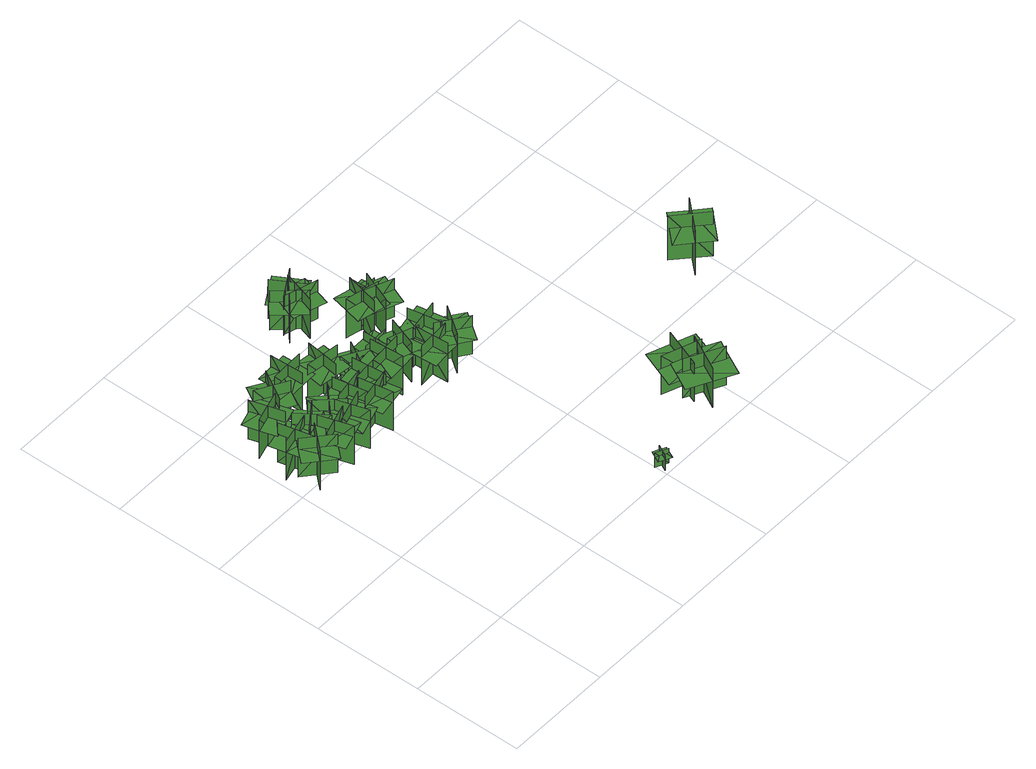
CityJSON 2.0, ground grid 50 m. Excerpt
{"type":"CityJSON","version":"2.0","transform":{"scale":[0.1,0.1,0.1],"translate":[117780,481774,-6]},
"CityObjects":{
"tree1":{"type":"SolitaryVegetationObject","geometry":[{"type":"MultiSurface","lod":"1","boundaries":[[[0,1,2]],[[0,2,3]],[[4,5,6]],[[4,6,7]],[[8,9,10]],[[8,10,11]],[[8,11,12]],[[8,12,13]]]}]},
"tree2":{"type":"SolitaryVegetationObject","geometry":[{"type":"MultiSurface","lod":"1","boundaries":[[[14,15,16]],[[14,16,17]],[[18,19,20]],[[18,20,21]],[[22,23,24]],[[22,24,25]],[[22,25,26]],[[22,26,27]]]}]},
"tree3":{"type":"SolitaryVegetationObject","geometry":[{"type":"MultiSurface","lod":"1","boundaries":[[[28,29,30]],[[28,30,31]],[[32,33,34]],[[32,34,35]],[[36,37,38]],[[36,38,39]],[[36,39,40]],[[36,40,41]]]}]},
"tree4":{"type":"SolitaryVegetationObject","geometry":[{"type":"MultiSurface","lod":"1","boundaries":[[[42,43,44]],[[42,44,45]],[[46,47,48]],[[46,48,49]],[[50,51,52]],[[50,52,53]],[[50,53,54]],[[50,54,55]]]}]},
"tree5":{"type":"SolitaryVegetationObject","geometry":[{"type":"MultiSurface","lod":"1","boundaries":[[[56,57,58]],[[56,58,59]],[[60,61,62]],[[60,62,63]],[[64,65,66]],[[64,66,67]],[[64,67,68]],[[64,68,69]]]}]},
"tree6":{"type":"SolitaryVegetationObject","geometry":[{"type":"MultiSurface","lod":"1","boundaries":[[[70,71,72]],[[70,72,73]],[[74,75,76]],[[74,76,77]],[[78,79,80]],[[78,80,81]],[[78,81,82]],[[78,82,83]]]}]},
"tree7":{"type":"SolitaryVegetationObject","geometry":[{"type":"MultiSurface","lod":"1","boundaries":[[[84,85,86]],[[84,86,87]],[[88,89,90]],[[88,90,91]],[[92,93,94]],[[92,94,95]],[[92,95,96]],[[92,96,97]]]}]},
"tree8":{"type":"SolitaryVegetationObject","geometry":[{"type":"MultiSurface","lod":"1","boundaries":[[[98,99,100]],[[98,100,101]],[[102,103,104]],[[102,104,105]],[[106,107,108]],[[106,108,109]],[[106,109,110]],[[106,110,111]]]}]},
"tree9":{"type":"SolitaryVegetationObject","geometry":[{"type":"MultiSurface","lod":"1","boundaries":[[[112,113,114]],[[112,114,115]],[[116,117,118]],[[116,118,119]],[[120,121,122]],[[120,122,123]],[[120,123,124]],[[120,124,125]]]}]},
"tree10":{"type":"SolitaryVegetationObject","geometry":[{"type":"MultiSurface","lod":"1","boundaries":[[[126,127,128]],[[126,128,129]],[[130,131,132]],[[130,132,133]],[[134,135,136]],[[134,136,137]],[[134,137,138]],[[134,138,139]]]}]},
"tree11":{"type":"SolitaryVegetationObject","geometry":[{"type":"MultiSurface","lod":"1","boundaries":[[[140,141,142]],[[140,142,143]],[[144,145,146]],[[144,146,147]],[[148,149,150]],[[148,150,151]],[[148,151,152]],[[148,152,153]]]}]},
"tree12":{"type":"SolitaryVegetationObject","geometry":[{"type":"MultiSurface","lod":"1","boundaries":[[[154,155,156]],[[154,156,157]],[[158,159,160]],[[158,160,161]],[[162,163,164]],[[162,164,165]],[[162,165,166]],[[162,166,167]]]}]},
"tree13":{"type":"SolitaryVegetationObject","geometry":[{"type":"MultiSurface","lod":"1","boundaries":[[[168,169,170]],[[168,170,171]],[[172,173,174]],[[172,174,175]],[[176,177,178]],[[176,178,179]],[[176,179,180]],[[176,180,181]]]}]},
"tree14":{"type":"SolitaryVegetationObject","geometry":[{"type":"MultiSurface","lod":"1","boundaries":[[[182,183,184]],[[182,184,185]],[[186,187,188]],[[186,188,189]],[[190,191,192]],[[190,192,193]],[[190,193,194]],[[190,194,195]]]}]},
"tree15":{"type":"SolitaryVegetationObject","geometry":[{"type":"MultiSurface","lod":"1","boundaries":[[[196,197,198]],[[196,198,199]],[[200,201,202]],[[200,202,203]],[[204,205,206]],[[204,206,207]],[[204,207,208]],[[204,208,209]]]}]},
"tree16":{"type":"SolitaryVegetationObject","geometry":[{"type":"MultiSurface","lod":"1","boundaries":[[[210,211,212]],[[210,212,213]],[[214,215,216]],[[214,216,217]],[[218,219,220]],[[218,220,221]],[[218,221,222]],[[218,222,223]]]}]},
"tree17":{"type":"SolitaryVegetationObject","geometry":[{"type":"MultiSurface","lod":"1","boundaries":[[[224,225,226]],[[224,226,227]],[[228,229,230]],[[228,230,231]],[[232,233,234]],[[232,234,235]],[[232,235,236]],[[232,236,237]]]}]},
"tree18":{"type":"SolitaryVegetationObject","geometry":[{"type":"MultiSurface","lod":"1","boundaries":[[[238,239,240]],[[238,240,241]],[[242,243,244]],[[242,244,245]],[[246,247,248]],[[246,248,249]],[[246,249,250]],[[246,250,251]]]}]},
"tree19":{"type":"SolitaryVegetationObject","geometry":[{"type":"MultiSurface","lod":"1","boundaries":[[[252,253,254]],[[252,254,255]],[[256,257,258]],[[256,258,259]],[[260,261,262]],[[260,262,263]],[[260,263,264]],[[260,264,265]]]}]},
"tree20":{"type":"SolitaryVegetationObject","geometry":[{"type":"MultiSurface","lod":"1","boundaries":[[[266,267,268]],[[266,268,269]],[[270,271,272]],[[270,272,273]],[[274,275,276]],[[274,276,277]],[[274,277,278]],[[274,278,279]]]}]},
"tree21":{"type":"SolitaryVegetationObject","geometry":[{"type":"MultiSurface","lod":"1","boundaries":[[[280,281,282]],[[280,282,283]],[[284,285,286]],[[284,286,287]],[[288,289,290]],[[288,290,291]],[[288,291,292]],[[288,292,293]]]}]},
"tree22":{"type":"SolitaryVegetationObject","geometry":[{"type":"MultiSurface","lod":"1","boundaries":[[[294,295,296]],[[294,296,297]],[[298,299,300]],[[298,300,301]],[[302,303,304]],[[302,304,305]],[[302,305,306]],[[302,306,307]]]}]},
"tree23":{"type":"SolitaryVegetationObject","geometry":[{"type":"MultiSurface","lod":"1","boundaries":[[[308,309,310]],[[308,310,311]],[[312,313,314]],[[312,314,315]],[[316,317,318]],[[316,318,319]],[[316,319,320]],[[316,320,321]]]}]},
"tree24":{"type":"SolitaryVegetationObject","geometry":[{"type":"MultiSurface","lod":"1","boundaries":[[[322,323,324]],[[322,324,325]],[[326,327,328]],[[326,328,329]],[[330,331,332]],[[330,332,333]],[[330,333,334]],[[330,334,335]]]}]},
"tree25":{"type":"SolitaryVegetationObject","geometry":[{"type":"MultiSurface","lod":"1","boundaries":[[[336,337,338]],[[336,338,339]],[[340,341,342]],[[340,342,343]],[[344,345,346]],[[344,346,347]],[[344,347,348]],[[344,348,349]]]}]},
"tree26":{"type":"SolitaryVegetationObject","geometry":[{"type":"MultiSurface","lod":"1","boundaries":[[[350,351,352]],[[350,352,353]],[[354,355,356]],[[354,356,357]],[[358,359,360]],[[358,360,361]],[[358,361,362]],[[358,362,363]]]}]},
"tree27":{"type":"SolitaryVegetationObject","geometry":[{"type":"MultiSurface","lod":"1","boundaries":[[[364,365,366]],[[364,366,367]],[[368,369,370]],[[368,370,371]],[[372,373,374]],[[372,374,375]],[[372,375,376]],[[372,376,377]]]}]},
"tree28":{"type":"SolitaryVegetationObject","geometry":[{"type":"MultiSurface","lod":"1","boundaries":[[[378,379,380]],[[378,380,381]],[[382,383,384]],[[382,384,385]],[[386,387,388]],[[386,388,389]],[[386,389,390]],[[386,390,391]]]}]},
"tree29":{"type":"SolitaryVegetationObject","geometry":[{"type":"MultiSurface","lod":"1","boundaries":[[[392,393,394]],[[392,394,395]],[[396,397,398]],[[396,398,399]],[[400,401,402]],[[400,402,403]],[[400,403,404]],[[400,404,405]]]}]},
"tree30":{"type":"SolitaryVegetationObject","geometry":[{"type":"MultiSurface","lod":"1","boundaries":[[[406,407,408]],[[406,408,409]],[[410,411,412]],[[410,412,413]],[[414,415,416]],[[414,416,417]],[[414,417,418]],[[414,418,419]]]}]}
},
"vertices":[
[172,1083,15],[69,968,15],[69,968,230],[172,1083,230],[69,1078,15],[185,975,15],[185,975,230],[69,1078,230],[69,1078,170],[18,1020,170],[134,917,170],[185,975,170],[236,1033,170],[121,1136,170],
[82,1191,13],[118,1041,13],[118,1041,229],[82,1191,229],[28,1104,13],[178,1140,13],[178,1140,229],[28,1104,229],[28,1104,168],[46,1028,168],[196,1064,168],[178,1140,168],[160,1215,168],[10,1179,168],
[147,1209,16],[101,1357,16],[101,1357,231],[147,1209,231],[196,1300,16],[47,1255,16],[47,1255,231],[196,1300,231],[196,1300,171],[173,1374,171],[25,1329,171],[47,1255,171],[70,1181,171],[218,1226,171],
[258,1168,16],[133,1076,16],[133,1076,231],[258,1168,231],[156,1184,16],[247,1059,16],[247,1059,231],[156,1184,231],[156,1184,171],[93,1139,171],[185,1013,171],[247,1059,171],[310,1105,171],[219,1230,171],
[211,1102,17],[257,954,17],[257,954,232],[211,1102,232],[163,1011,17],[311,1057,17],[311,1057,232],[163,1011,232],[163,1011,172],[186,937,172],[334,983,172],[311,1057,172],[288,1131,172],[140,1085,172],
[187,1273,16],[265,1406,16],[265,1406,231],[187,1273,231],[287,1298,16],[153,1376,16],[153,1376,231],[287,1298,231],[287,1298,171],[326,1365,171],[192,1443,171],[153,1376,171],[114,1309,171],[248,1231,171],
[252,1069,17],[363,1177,17],[363,1177,232],[252,1069,232],[355,1067,17],[247,1178,17],[247,1178,232],[355,1067,232],[355,1067,172],[411,1121,172],[302,1232,172],[247,1178,172],[192,1123,172],[300,1013,172],
[407,1061,17],[259,1014,17],[259,1014,232],[407,1061,232],[316,1109,17],[363,961,17],[363,961,232],[316,1109,232],[316,1109,172],[242,1086,172],[289,938,172],[363,961,172],[436,985,172],[390,1133,172],
[346,1289,16],[341,1444,16],[341,1444,232],[346,1289,232],[417,1364,16],[262,1359,16],[262,1359,232],[417,1364,232],[417,1364,171],[414,1442,171],[259,1436,171],[262,1359,171],[265,1281,171],[420,1287,171],
[403,1187,16],[432,1035,16],[432,1035,232],[403,1187,232],[344,1103,16],[497,1131,16],[497,1131,232],[344,1103,232],[344,1103,171],[359,1026,171],[511,1055,171],[497,1131,171],[482,1207,171],[330,1179,171],
[467,1108,16],[495,956,16],[495,956,231],[467,1108,231],[408,1023,16],[560,1052,16],[560,1052,231],[408,1023,231],[408,1023,171],[422,947,171],[574,975,171],[560,1052,171],[546,1128,171],[394,1100,171],
[467,1222,14],[488,1375,14],[488,1375,230],[467,1222,230],[549,1284,14],[396,1305,14],[396,1305,230],[549,1284,230],[549,1284,169],[560,1360,169],[407,1382,169],[396,1305,169],[385,1228,169],[539,1207,169],
[533,1193,17],[548,1039,17],[548,1039,233],[533,1193,233],[467,1114,17],[621,1129,17],[621,1129,233],[467,1114,233],[467,1114,172],[475,1037,172],[629,1052,172],[621,1129,172],[614,1206,172],[460,1191,172],
[647,1201,20],[540,1260,20],[540,1260,189],[647,1201,189],[625,1279,20],[566,1173,20],[566,1173,189],[625,1279,189],[625,1279,142],[571,1309,142],[512,1202,142],[566,1173,142],[619,1143,142],[678,1250,142],
[729,1134,20],[574,1122,20],[574,1122,236],[729,1134,236],[651,1202,20],[662,1048,20],[662,1048,236],[651,1202,236],[651,1202,176],[573,1196,176],[585,1042,176],[662,1048,176],[740,1054,176],[728,1208,176],
[1050,32,9],[997,58,9],[997,58,91],[1050,32,91],[1038,69,9],[1011,16,9],[1011,16,91],[1038,69,91],[1038,69,68],[1011,82,68],[985,30,68],[1011,16,68],[1038,3,68],[1064,56,68],
[700,1275,23],[701,1154,23],[701,1154,192],[700,1275,192],[643,1218,23],[764,1218,23],[764,1218,192],[643,1218,192],[643,1218,145],[643,1157,145],[765,1158,145],[764,1218,145],[764,1279,145],[643,1279,145],
[831,1108,19],[696,1154,19],[696,1154,236],[831,1108,236],[785,1202,19],[739,1066,19],[739,1066,236],[785,1202,236],[785,1202,179],[719,1224,179],[673,1088,179],[739,1066,179],[804,1044,179],[850,1180,179],
[749,1026,21],[904,1036,21],[904,1036,237],[749,1026,237],[827,958,21],[816,1112,21],[816,1112,237],[827,958,237],[827,958,176],[904,963,176],[894,1117,176],[816,1112,176],[739,1107,176],[749,952,176],
[605,1670,12],[710,1556,12],[710,1556,228],[605,1670,228],[601,1567,12],[714,1672,12],[714,1672,228],[601,1567,228],[601,1567,168],[653,1510,168],[767,1615,168],[714,1672,168],[662,1729,168],[548,1624,168],
[621,1611,13],[770,1567,13],[770,1567,229],[621,1611,229],[670,1520,13],[714,1668,13],[714,1668,229],[670,1520,229],[670,1520,168],[744,1498,168],[788,1646,168],[714,1668,168],[640,1691,168],[596,1542,168],
[749,1689,12],[617,1609,12],[617,1609,228],[749,1689,228],[649,1714,12],[729,1581,12],[729,1581,228],[649,1714,228],[649,1714,167],[583,1674,167],[663,1541,167],[729,1581,167],[796,1621,167],[716,1754,167],
[952,1139,24],[800,1110,24],[800,1110,240],[952,1139,240],[868,1198,24],[896,1046,24],[896,1046,240],[868,1198,240],[868,1198,180],[792,1183,180],[820,1031,180],[896,1046,180],[972,1060,180],[944,1212,180],
[974,1086,25],[885,959,25],[885,959,240],[974,1086,240],[872,1068,25],[999,979,25],[999,979,240],[872,1068,240],[872,1068,180],[828,1005,180],[954,916,180],[999,979,180],[1043,1043,180],[917,1132,180],
[816,1320,24],[850,1472,24],[850,1472,240],[816,1320,240],[904,1375,24],[753,1409,24],[753,1409,240],[904,1375,240],[904,1375,179],[921,1451,179],[770,1485,179],[753,1409,179],[736,1334,179],[887,1299,179],
[910,1436,23],[852,1292,23],[852,1292,239],[910,1436,239],[815,1396,23],[959,1339,23],[959,1339,239],[815,1396,239],[815,1396,178],[786,1324,178],[930,1267,178],[959,1339,178],[987,1411,178],[843,1468,178],
[891,1369,23],[884,1490,23],[884,1490,192],[891,1369,192],[946,1429,23],[824,1422,23],[824,1422,192],[946,1429,192],[946,1429,145],[942,1490,145],[821,1483,145],[824,1422,145],[828,1361,145],[949,1368,145],
[1386,91,12],[1386,91,229],[1473,257,229],[1473,257,12],[1351,213,12],[1351,213,229],[1511,129,229],[1511,129,12],[1326,226,158],[1283,143,158],[1482,39,158],[1525,122,158],[1569,205,158],[1370,309,158],
[1433,345,6],[1433,345,223],[1368,169,223],[1368,169,6],[1483,229,6],[1483,229,223],[1314,292,223],[1314,292,6],[1510,219,153],[1542,307,153],[1332,385,153],[1299,297,153],[1266,210,153],[1477,131,153],
[2012,613,9],[1882,733,9],[1882,733,256],[2012,613,256],[2008,731,9],[1888,601,9],[1888,601,256],[2008,731,256],[2008,731,187],[1943,791,187],[1823,661,187],[1888,601,187],[1953,541,187],[2074,671,187]
]}
